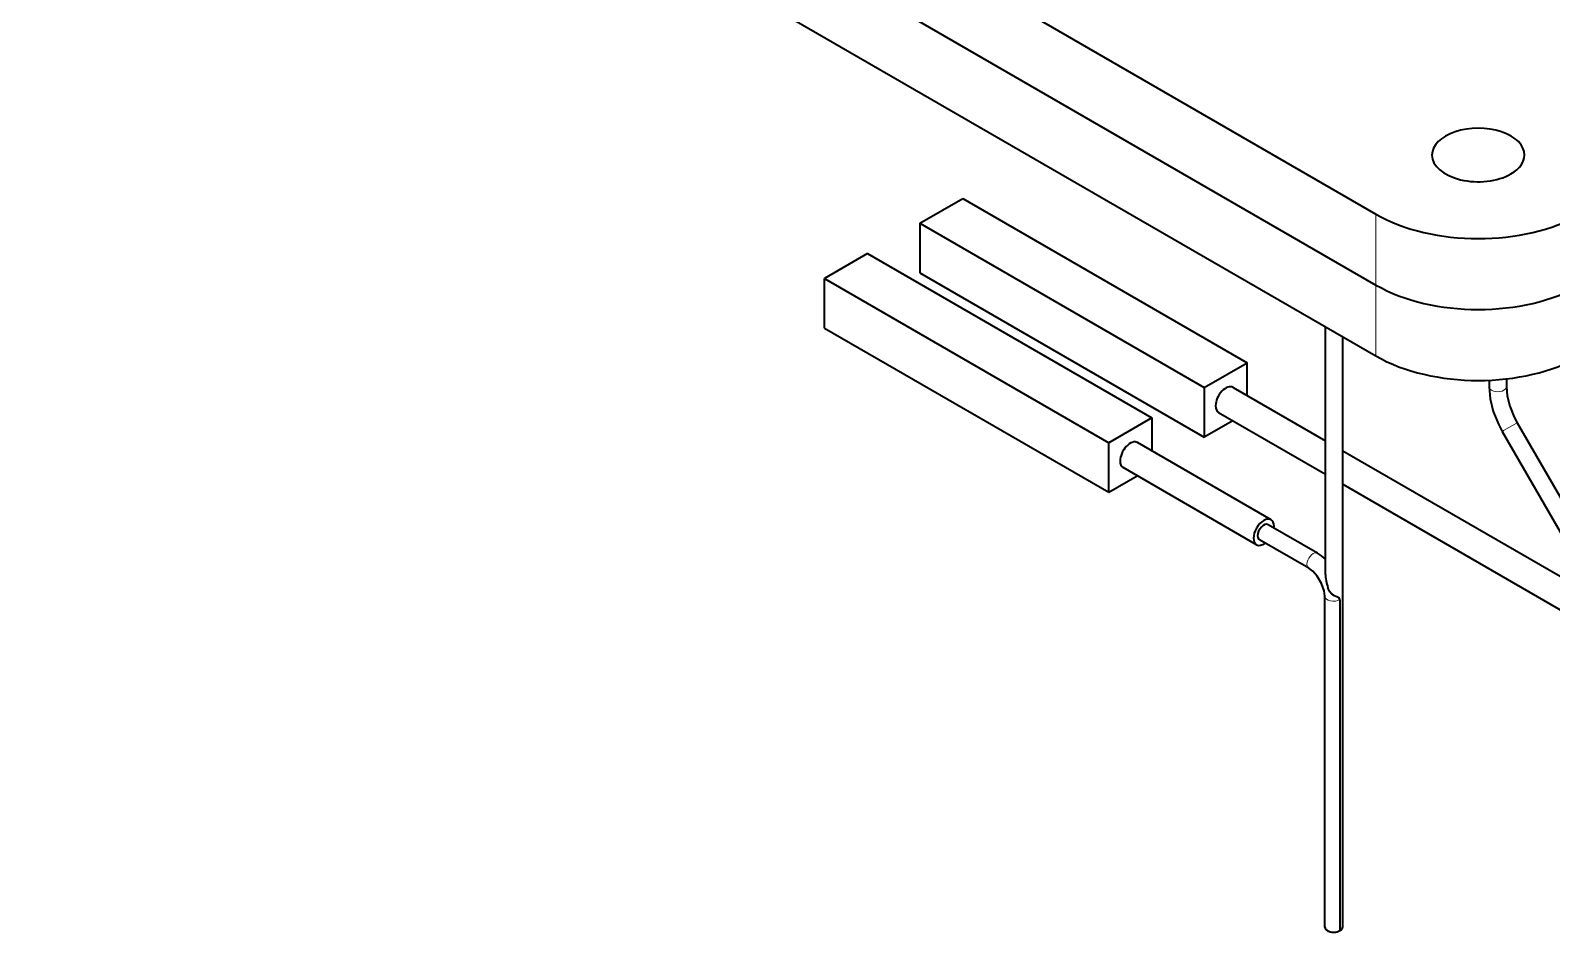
# Model space of a CAD drawing. Extents: x 428 to 891, y 189 to 670.
# Drawn here: x 714.5 to 767.1, y 590.1 to 621.2 of the extents above; entities that cross this region are included whole.
import ezdxf

# ---------------------------------------------------------------- set-up
doc = ezdxf.new("R2010")
doc.units = 0

msp = doc.modelspace()

# ---------------------------------------------------------------- linework, layer by layer
at = {"color": 7, "lineweight": 35}
for p, q in [((714.533, 641.74), (761.032, 614.893)), ((714.533, 639.29), (761.032, 612.444)), ((714.533, 639.29), (761.032, 612.444)), ((714.533, 636.841), (761.032, 609.994)), ((759.884, 590.275), (759.884, 610.657))]:
    msp.add_line(p, q, dxfattribs=at)
at = {"color": 7, "lineweight": 35, "ltscale": 0.042866}
for p, q in [((745.275, 614.577), (746.76, 615.434)), ((755.1, 608.904), (756.585, 609.762)), ((753.284, 607.856), (751.799, 606.998))]:
    msp.add_line(p, q, dxfattribs=at)
at = {"color": 7, "lineweight": 35, "ltscale": 0.283634}
for p, q in [((746.76, 615.434), (756.585, 609.762)), ((745.275, 614.577), (755.1, 608.904)), ((741.973, 612.671), (751.799, 606.998)), ((745.275, 612.862), (755.1, 607.19))]:
    msp.add_line(p, q, dxfattribs=at)
at = {"color": 7, "lineweight": 35, "ltscale": 0.042867}
for p, q in [((745.275, 614.577), (745.275, 612.862)), ((743.458, 613.528), (741.973, 612.671)), ((755.1, 608.904), (755.1, 607.19)), ((751.799, 605.284), (751.799, 606.998))]:
    msp.add_line(p, q, dxfattribs=at)
at = {"color": 7, "lineweight": 13, "ltscale": 0.061238}
msp.add_line((761.032, 612.444), (761.032, 614.893), dxfattribs=at)
at = {"color": 7, "lineweight": 35, "ltscale": 0.283635}
for p, q in [((743.458, 613.528), (753.284, 607.856)), ((741.973, 610.956), (751.799, 605.284))]:
    msp.add_line(p, q, dxfattribs=at)
at = {"color": 7, "lineweight": 35, "ltscale": 0.042865}
msp.add_line((741.973, 610.956), (741.973, 612.671), dxfattribs=at)
at = {"color": 7, "lineweight": 13, "ltscale": 0.061237}
msp.add_line((761.032, 612.444), (761.032, 609.994), dxfattribs=at)
at = {"color": 7, "lineweight": 35, "ltscale": 0.213063}
msp.add_line((759.284, 602.481), (759.284, 611.003), dxfattribs=at)
at = {"color": 7, "lineweight": 35, "ltscale": 0.02843}
msp.add_line((756.585, 608.624), (756.585, 609.762), dxfattribs=at)
at = {"color": 7, "lineweight": 35, "ltscale": 0.092116}
msp.add_line((756.093, 608.909), (759.284, 607.066), dxfattribs=at)
at = {"color": 7, "lineweight": 35, "ltscale": 0.005649}
msp.add_line((764.941, 609.157), (764.941, 608.931), dxfattribs=at)
at = {"color": 7, "lineweight": 35, "ltscale": 0.006827}
msp.add_line((765.541, 609.204), (765.541, 608.931), dxfattribs=at)
at = {"color": 7, "lineweight": 35, "ltscale": 0.028435}
msp.add_line((753.284, 607.856), (753.284, 606.718), dxfattribs=at)
at = {"color": 7, "lineweight": 35, "ltscale": 0.028434}
msp.add_line((756.085, 607.758), (755.1, 607.19), dxfattribs=at)
at = {"color": 7, "lineweight": 35, "ltscale": 0.10655}
msp.add_line((755.593, 608.043), (759.284, 605.912), dxfattribs=at)
at = {"color": 7, "lineweight": 13, "ltscale": 0.001377}
msp.add_line((765.395, 607.387), (765.443, 607.414), dxfattribs=at)
at = {"color": 7, "lineweight": 35, "ltscale": 0.171431}
msp.add_line((765.395, 607.387), (768.824, 601.448), dxfattribs=at)
at = {"color": 7, "lineweight": 13, "ltscale": 0.013623}
msp.add_line((765.443, 607.414), (765.915, 607.687), dxfattribs=at)
at = {"color": 7, "lineweight": 35, "ltscale": 0.17143}
msp.add_line((765.915, 607.687), (769.343, 601.748), dxfattribs=at)
at = {"color": 7, "lineweight": 35, "ltscale": 0.133215}
for p, q in [((757.406, 604.338), (752.791, 607.003)), ((756.906, 603.472), (752.291, 606.137))]:
    msp.add_line(p, q, dxfattribs=at)
at = {"color": 7, "lineweight": 35, "ltscale": 0.255333}
msp.add_line((759.884, 606.72), (768.729, 601.613), dxfattribs=at)
at = {"color": 7, "lineweight": 35, "ltscale": 0.028429}
msp.add_line((751.799, 605.284), (752.784, 605.852), dxfattribs=at)
at = {"color": 7, "lineweight": 35, "ltscale": 0.268878}
msp.add_line((759.884, 605.565), (769.198, 600.188), dxfattribs=at)
at = {"color": 7, "lineweight": 35, "ltscale": 0.049198}
for p, q in [((759.01, 603.181), (757.305, 604.165)), ((758.71, 602.661), (757.005, 603.645))]:
    msp.add_line(p, q, dxfattribs=at)
at = {"color": 7, "lineweight": 35, "ltscale": 0.285774}
for p, q in [((759.267, 590.265), (759.267, 601.696)), ((759.787, 601.579), (759.787, 590.148))]:
    msp.add_line(p, q, dxfattribs=at)
at = {"color": 7, "lineweight": 35}
for points in [[(764.941, 608.931), (764.977, 608.518), (765.085, 608.08), (765.275, 607.613), (765.395, 607.387)], [(765.541, 608.931), (765.569, 608.618), (765.656, 608.265), (765.814, 607.876), (765.915, 607.687)], [(759.267, 601.696), (759.245, 601.878), (759.154, 602.139), (759.003, 602.389), (758.847, 602.56), (758.71, 602.661)], [(759.787, 601.579), (759.749, 601.643), (759.702, 601.666), (759.595, 601.714), (759.512, 601.768), (759.444, 601.842), (759.372, 601.99)]]:
    msp.add_lwpolyline(points, dxfattribs=at)
for centre, radius, start, end in [((758.275, 601.928), 1.453, 46.0124, 59.6203), ((761.047, 602.547), 1.766, 182.148, 198.3758)]:
    msp.add_arc(centre, radius, start, end, dxfattribs=at)
for centre, major_axis, start_param, end_param in [((764.568, 616.934), (1.6, 0), 0, 3.141593), ((764.568, 616.934), (1.6, 0), 3.141593, 5.497787), ((764.568, 616.934), (1.6, 0), 5.497787, 6.283185), ((764.568, 616.934), (5, 0), 3.926991, 5.497787), ((764.568, 614.485), (5, 0), 3.926991, 5.497787), ((764.568, 614.485), (5, 0), 3.926991, 5.497787), ((764.568, 612.035), (5, 0), 3.926991, 5.497787), ((755.843, 608.476), (-0.25, -0.433), 3.141593, 5.497787), ((755.843, 608.476), (-0.25, -0.433), 5.497787, 6.283185), ((752.541, 606.57), (0.25, 0.433), 6.283185, 8.63938), ((752.541, 606.57), (0.25, 0.433), 2.356194, 3.141593), ((757.156, 603.905), (-0.25, -0.433), 3.141593, 6.283185), ((757.155, 603.905), (-0.15, -0.26), 3.141593, 5.497787), ((757.156, 603.905), (-0.25, -0.433), 2.356194, 3.141593), ((757.156, 603.905), (-0.25, -0.433), 2.214794, 2.356194), ((757.156, 603.905), (-0.25, -0.433), 0, 0.924436), ((757.155, 603.905), (-0.15, -0.26), 5.497787, 6.283185), ((759.567, 590.265), (0.3, 0), 3.14169, 5.537595), ((759.567, 590.265), (-0.3, 0), 0.000097, 0.785398), ((759.567, 590.265), (-0.3, 0), 0.785398, 2.395941), ((759.584, 590.275), (0.3, 0), 5.45798, 6.283283)]:
    msp.add_ellipse(centre, major_axis=major_axis, ratio=0.57735, start_param=start_param, end_param=end_param, dxfattribs=at)
at = {"color": 7, "lineweight": 13}
for centre, major_axis, start_param, end_param in [((765.241, 608.931), (-0.3, 0), 0, 3.141593), ((758.86, 602.921), (0.15, 0.26), 0, 3.141593), ((759.567, 601.696), (0.3, 0), 3.14169, 5.537595)]:
    msp.add_ellipse(centre, major_axis=major_axis, ratio=0.57735, start_param=start_param, end_param=end_param, dxfattribs=at)

doc.saveas('drawing.dxf')
